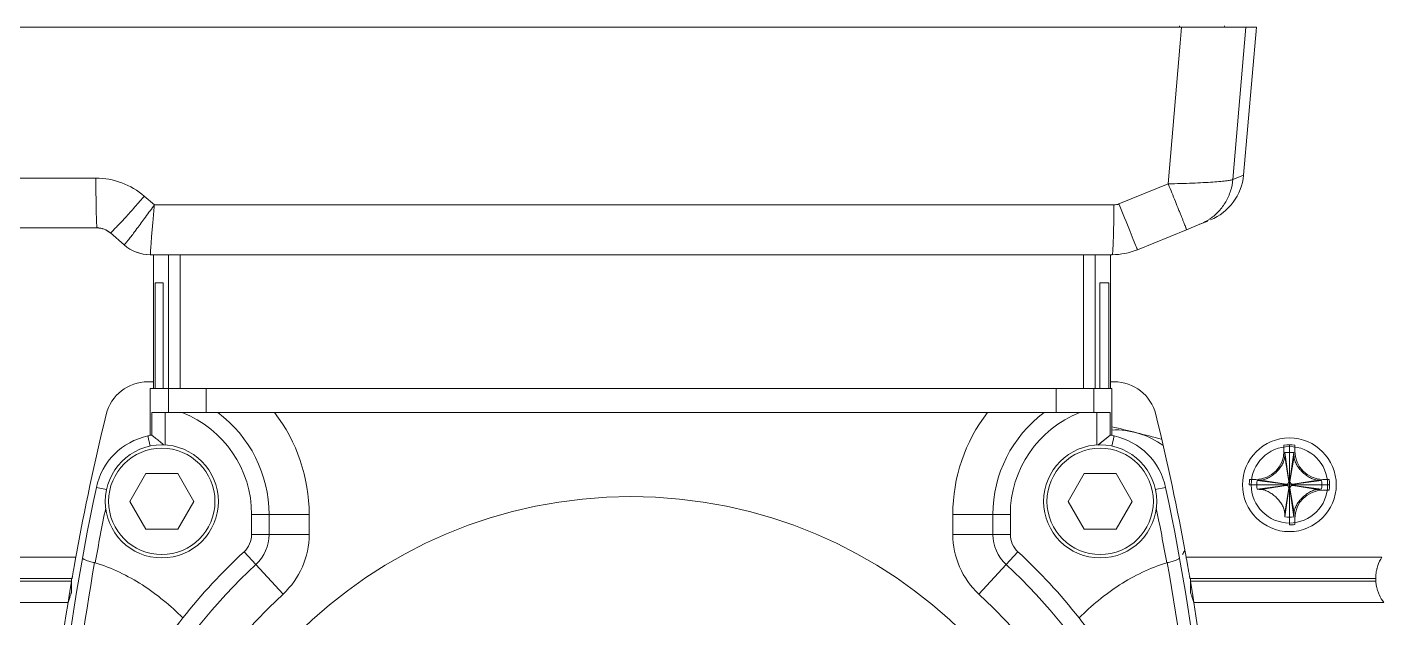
# Model space of a CAD drawing. Header units: millimetres. Extents: x 206 to 1899, y -454 to 296.
# Drawn here: x 625.14 to 631.47, y -388.83 to -386.07 of the extents above; entities that cross this region are included whole.
import ezdxf

# ---------------------------------------------------------------- set-up
doc = ezdxf.new("R2010")
doc.units = ezdxf.units.MM
doc.layers.add('细实线', color=7, linetype='Continuous', lineweight=15)

msp = doc.modelspace()

# ---------------------------------------------------------------- linework, layer by layer
at = {"layer": '细实线', "linetype": 'Continuous', "lineweight": 9}
for p, q in [((630.8814, -386.0683), (624.131, -386.0683)), ((630.5216, -386.0621), (630.5216, -386.0683)), ((630.5312, -386.0683), (630.5249, -386.1431)), ((630.5312, -386.0683), (630.5249, -386.1431)), ((630.7298, -386.0683), (630.7315, -386.0621)), ((630.7713, -386.7791), (630.8312, -386.0683)), ((630.8209, -386.7588), (630.8814, -386.0683)), ((630.5249, -386.1431), (630.4693, -386.8001)), ((624.5564, -386.7733), (625.461, -386.7733)), ((625.4611, -386.7778), (625.4611, -386.7733)), ((630.8209, -386.7588), (630.7713, -386.7791)), ((630.4693, -386.8001), (630.239, -386.8937)), ((630.4693, -386.8001), (630.4702, -386.8023)), ((625.6838, -386.8616), (625.6873, -386.8576)), ((625.7342, -386.8983), (625.6873, -386.8576)), ((625.7311, -386.9026), (625.7342, -386.8983)), ((625.7337, -386.903), (625.7342, -386.8983)), ((625.7342, -386.8983), (630.2154, -386.8983)), ((630.2154, -386.9028), (630.2154, -386.8983)), ((630.239, -386.8937), (630.24, -386.8959)), ((630.6169, -386.9888), (630.654, -386.9736)), ((630.6169, -386.9888), (630.654, -386.9736)), ((624.4565, -387.0058), (625.4672, -387.0058)), ((625.5287, -387.0288), (625.5931, -387.0848)), ((630.3251, -387.1077), (630.5547, -387.0142)), ((630.5547, -387.0142), (630.6169, -386.9888)), ((630.6154, -386.989), (630.6153, -386.989)), ((630.6167, -386.9885), (630.6158, -386.9888)), ((625.7161, -387.1308), (630.2072, -387.1308)), ((625.7301, -387.7558), (625.7301, -387.1308)), ((625.8009, -387.7558), (625.8009, -387.1308)), ((625.8554, -387.1308), (625.8554, -387.7558)), ((630.0736, -387.1308), (630.0736, -387.7558)), ((630.128, -387.1308), (630.128, -387.7558)), ((630.1989, -387.7558), (630.1989, -387.1308)), ((625.7377, -387.2621), (625.7377, -387.7558)), ((625.7377, -387.2621), (625.7755, -387.2621)), ((625.7755, -387.2621), (625.7755, -387.7558)), ((630.1504, -387.2621), (630.1504, -387.7558)), ((630.1504, -387.2621), (630.1913, -387.2621)), ((630.1913, -387.2621), (630.1913, -387.7558)), ((625.7037, -387.7246), (625.7301, -387.7246)), ((630.1989, -387.7246), (630.2166, -387.7246)), ((625.7146, -387.9754), (625.7146, -387.7558)), ((625.7146, -387.7558), (630.2058, -387.7558)), ((625.7996, -387.8683), (625.7996, -387.7558)), ((625.9767, -387.8683), (625.9767, -387.7558)), ((629.9454, -387.7558), (629.9454, -387.8683)), ((630.1226, -387.7558), (630.1226, -387.8683)), ((630.2058, -387.9754), (630.2058, -387.7558)), ((625.7223, -387.8683), (625.7223, -387.9737)), ((625.7223, -387.8683), (630.1982, -387.8683)), ((625.7848, -387.8683), (625.7848, -388.02)), ((630.1358, -388.0199), (630.1358, -387.8683)), ((630.1983, -387.9738), (630.1982, -387.8683)), ((625.7039, -387.9777), (625.714, -388.0252)), ((630.1415, -388.0199), (630.1982, -387.9738)), ((630.1982, -387.9738), (630.1983, -387.9738)), ((630.2165, -387.9777), (630.2064, -388.0253)), ((631.0097, -388.0201), (631.0097, -388.0491)), ((631.0352, -388.3934), (631.0352, -388.0184)), ((631.0352, -388.1871), (631.0352, -388.0541)), ((631.0607, -388.0201), (631.0607, -388.0491)), ((631.0135, -388.0727), (631.0326, -388.1902)), ((631.0145, -388.0556), (631.0326, -388.1873)), ((631.0558, -388.0556), (631.0377, -388.1873)), ((631.0568, -388.0727), (631.0377, -388.1902)), ((625.694, -388.1536), (625.6192, -388.2833)), ((625.694, -388.1536), (625.8438, -388.1536)), ((625.9187, -388.2833), (625.8438, -388.1536)), ((630.0766, -388.1536), (630.0017, -388.2833)), ((630.0766, -388.1536), (630.2263, -388.1536)), ((630.3012, -388.2833), (630.2263, -388.1536)), ((630.8784, -388.1804), (630.8494, -388.1804)), ((631.1919, -388.1804), (631.2209, -388.1804)), ((625.4633, -388.2183), (625.5113, -388.2285)), ((630.4571, -388.2183), (630.409, -388.2285)), ((630.8477, -388.2059), (631.2227, -388.2059)), ((631.0164, -388.2059), (630.8835, -388.2059)), ((630.8849, -388.1852), (631.0166, -388.2033)), ((630.8849, -388.2265), (631.0166, -388.2084)), ((630.902, -388.1842), (631.0195, -388.2033)), ((630.902, -388.2275), (631.0195, -388.2084)), ((631.0135, -388.3391), (631.0326, -388.2215)), ((631.0145, -388.3562), (631.0326, -388.2244)), ((631.0195, -388.2033), (631.0166, -388.2033)), ((631.0166, -388.2033), (631.0195, -388.2033)), ((631.0195, -388.2084), (631.0166, -388.2084)), ((631.0326, -388.1873), (631.0326, -388.1902)), ((631.0326, -388.1873), (631.0326, -388.1902)), ((631.0326, -388.2244), (631.0326, -388.2215)), ((631.0352, -388.3576), (631.0352, -388.2246)), ((631.0377, -388.1873), (631.0377, -388.1902)), ((631.0377, -388.1873), (631.0377, -388.1902)), ((631.0377, -388.2244), (631.0377, -388.2215)), ((631.0377, -388.2244), (631.0377, -388.2215)), ((631.0568, -388.3391), (631.0377, -388.2215)), ((631.0558, -388.3562), (631.0377, -388.2244)), ((631.1684, -388.1842), (631.0509, -388.2033)), ((631.0509, -388.2033), (631.0538, -388.2033)), ((631.0509, -388.2033), (631.0538, -388.2033)), ((631.0538, -388.2084), (631.0509, -388.2084)), ((631.0509, -388.2084), (631.0538, -388.2084)), ((631.1684, -388.2275), (631.0509, -388.2084)), ((631.1855, -388.1852), (631.0538, -388.2033)), ((631.1855, -388.2265), (631.0538, -388.2084)), ((631.0539, -388.2059), (631.1869, -388.2059)), ((631.1919, -388.2314), (631.2209, -388.2314)), ((625.6192, -388.2833), (625.694, -388.413)), ((625.8438, -388.413), (625.9187, -388.2833)), ((630.0017, -388.2833), (630.0766, -388.413)), ((630.2263, -388.413), (630.3012, -388.2833)), ((626.1885, -388.344), (626.1885, -388.4379)), ((626.4572, -388.344), (626.1885, -388.344)), ((626.2697, -388.4379), (626.2697, -388.344)), ((626.4572, -388.344), (626.4572, -388.4379)), ((629.4632, -388.4379), (629.4632, -388.344)), ((629.7319, -388.344), (629.4632, -388.344)), ((629.6506, -388.344), (629.6506, -388.4379)), ((629.7319, -388.4379), (629.7319, -388.344)), ((631.0607, -388.3916), (631.0607, -388.3626)), ((625.8438, -388.413), (625.694, -388.413)), ((630.2263, -388.413), (630.0766, -388.413)), ((626.1885, -388.4379), (626.4572, -388.4379)), ((629.4632, -388.4379), (629.7319, -388.4379)), ((625.3675, -388.5434), (622.5914, -388.5434)), ((626.3355, -388.7161), (626.1531, -388.5187)), ((629.5849, -388.7161), (629.7673, -388.5187)), ((631.4672, -388.5434), (630.5529, -388.5434)), ((625.3478, -388.6559), (622.5289, -388.6559)), ((622.5414, -388.6434), (625.3499, -388.6434)), ((625.3397, -388.7042), (625.3478, -388.6559)), ((625.3441, -388.6775), (625.3474, -388.6583)), ((625.3478, -388.6559), (625.3478, -388.6434)), ((625.3478, -388.6559), (625.3478, -388.7059)), ((630.5704, -388.6434), (631.4383, -388.6434)), ((630.5726, -388.6559), (630.5726, -388.6434)), ((630.5726, -388.6559), (630.5726, -388.7059)), ((630.5726, -388.6559), (630.5807, -388.7042)), ((631.4387, -388.6559), (630.5726, -388.6559)), ((631.4387, -388.6559), (631.4387, -388.6434)), ((625.3384, -388.7122), (625.3395, -388.7056)), ((625.3395, -388.7056), (625.3397, -388.7042)), ((630.5807, -388.7042), (630.5809, -388.7056)), ((630.5809, -388.7056), (630.582, -388.7122)), ((622.5789, -388.7559), (625.3313, -388.7559)), ((630.5891, -388.7559), (631.4758, -388.7559))]:
    msp.add_line(p, q, dxfattribs=at)
for points in [[(630.1415, -388.02), (630.1563, -388.0079), (630.1734, -387.994), (630.1871, -387.9828)], [(625.3396, -388.7045), (625.3415, -388.6933), (625.3441, -388.6775)], [(630.5726, -388.6559), (630.5742, -388.6657), (630.5762, -388.6775), (630.5789, -388.6933), (630.5807, -388.7045)]]:
    msp.add_lwpolyline(points, dxfattribs=at)
for centre, radius in [((631.0352, -388.2059), 0.2188), ((625.7689, -388.2833), 0.2641), ((625.7689, -388.2833), 0.2484), ((630.1515, -388.2833), 0.2641), ((630.1515, -388.2833), 0.2484), ((631.0352, -388.2059), 0.1786), ((627.9602, -390.4746), 2.2138)]:
    msp.add_circle(centre, radius, dxfattribs=at)
for centre, radius, start, end in [((630.5719, -386.737), 0.25, 292.17028, 355), ((630.5224, -386.7572), 0.2501, 292.18929, 301.36454), ((630.523, -386.7581), 0.2491, 301.36276, 304.3912), ((630.5237, -386.7592), 0.2478, 304.39327, 304.97976), ((625.4672, -387.0996), 0.0938, 48.99105, 90.00017), ((625.4661, -387.0996), 0.0938, 48.99078, 89.30708), ((625.715, -386.9433), 0.1875, 229.26981, 269.99999), ((625.7161, -386.9433), 0.1875, 228.99085, 270.00001), ((630.2072, -386.8183), 0.3125, 269.99999, 292.17015), ((625.7037, -387.9246), 0.2, 90, 166.17353), ((630.2166, -387.9246), 0.2, 13.82647, 90), ((636.0648, -390.4746), 10.8702, 166.17353, 169.76634), ((625.6776, -388.344), 0.5109, 0, 68.58155), ((625.6776, -388.344), 0.5922, 0, 53.43695), ((625.6776, -388.344), 0.7796, 360, 37.59475), ((630.2428, -388.344), 0.7796, 142.40525, 180), ((630.2428, -388.344), 0.5922, 126.56305, 180), ((630.2428, -388.344), 0.5109, 111.41845, 180), ((619.8556, -390.4746), 10.8702, 10.23366, 13.82647), ((625.7689, -388.2833), 0.3125, 102.015, 167.985), ((627.9602, -398.5792), 10.839, 101.91523, 102.015), ((627.9602, -398.5792), 10.839, 77.985, 78.08355), ((630.2227, -388.3245), 0.375, 53.62262, 92.58565), ((628.0727, -396.8948), 9.2109, 75.11767, 76.60897), ((630.1515, -388.2833), 0.3125, 12.015, 77.985), ((630.8784, -388.0491), 0.1313, 270, 0), ((631.0352, -388.2059), 0.1875, 82.18355, 97.81645), ((631.0352, -388.2059), 0.1517, 82.18355, 97.81645), ((631.1919, -388.0491), 0.1313, 180, 270), ((633.1757, -388.195), 2.1656, 176.30778, 176.76114), ((628.8947, -388.195), 2.1656, 3.23886, 3.69222), ((631.0352, -388.2059), 0.1875, 172.18355, 180), ((631.0352, -388.2059), 0.1875, 352.18355, 7.81645), ((636.0648, -390.4746), 10.839, 167.985, 192.015), ((619.8556, -390.4746), 10.839, 347.985, 12.015), ((631.0352, -388.2059), 0.1517, 172.18355, 187.81645), ((631.0237, -390.3352), 2.1545, 93.23764, 93.69334), ((631.0243, -386.0654), 2.1656, 266.30773, 266.76109), ((631.0352, -388.2059), 0.0188, 172.18809, 187.81191), ((631.0352, -388.2059), 0.0187, 172.18355, 180), ((631.0195, -388.1902), 0.0131, 270, 0), ((631.0195, -388.1902), 0.0131, 270, 0.00001), ((631.0195, -388.2215), 0.0131, 359.99999, 90), ((631.0352, -388.2059), 0.0188, 90.00454, 97.81191), ((631.0352, -388.2059), 0.0187, 82.18355, 97.81645), ((631.0352, -388.2058), 0.0188, 262.18809, 269.99546), ((631.0352, -388.2059), 0.0188, 82.18809, 89.99546), ((631.0352, -388.2058), 0.0188, 270.00454, 277.81191), ((631.0352, -388.2059), 0.0187, 270, 277.81645), ((631.0509, -388.1902), 0.0131, 180, 270), ((631.0509, -388.1902), 0.0131, 179.99999, 270), ((631.0509, -388.2215), 0.0131, 90, 180), ((631.0509, -388.2215), 0.0131, 90, 180.00001), ((631.0352, -388.2059), 0.0188, 352.18809, 7.81191), ((631.0352, -388.2059), 0.0187, 352.18355, 7.81645), ((631.1919, -388.3626), 0.1313, 90, 180), ((631.046, -390.3464), 2.1656, 86.30783, 86.76119), ((631.0467, -386.0766), 2.1544, 273.23773, 273.69345), ((631.0352, -388.2059), 0.1517, 352.18355, 7.81645), ((636.0648, -390.4746), 10.7765, 168.43609, 169.82034), ((619.8556, -390.4746), 10.7765, 10.17966, 11.56523), ((633.1756, -388.2167), 2.1656, 183.23886, 183.69222), ((631.0352, -388.2059), 0.1517, 262.18355, 277.81645), ((628.8947, -388.2167), 2.1656, 356.30778, 356.76114), ((631.0352, -388.2059), 0.1875, 270, 277.81645), ((626.0784, -388.4379), 0.1101, 312.73549, 0), ((626.0784, -388.4379), 0.1913, 312.73549, 0), ((626.0784, -388.4379), 0.3788, 312.73549, 0), ((629.842, -388.4379), 0.3788, 180, 227.26451), ((629.842, -388.4379), 0.1913, 180, 227.26451), ((629.842, -388.4379), 0.1101, 180, 227.26451), ((627.9602, -390.4746), 2.6629, 132.73549, 141.79518), ((627.9602, -390.4746), 2.6629, 38.20482, 47.26451), ((630.2227, -388.3245), 0.375, 326.46866, 329.86499), ((627.9602, -390.4746), 2.5816, 132.73549, 47.26451), ((625.4507, -388.5936), 0.0247, 72.97534, 79.25911), ((630.4696, -388.5936), 0.0247, 100.74221, 107.02589), ((631.6254, -388.6432), 0.187, 165.19476, 165.77526), ((636.0047, -390.4649), 10.8094, 170.66864, 170.90284), ((627.9602, -390.4746), 2.3942, 132.73549, 47.26451), ((619.8807, -390.4706), 10.8448, 9.09754, 9.33097), ((636.0648, -390.4746), 10.8702, 170.90255, 192.125), ((619.8556, -390.4746), 10.8702, 347.875, 9.09745)]:
    msp.add_arc(centre, radius, start, end, dxfattribs=at)
for points, knots in [([(625.6873, -386.8576), (625.6564, -386.8308), (625.5844, -386.788), (625.5019, -386.7733), (625.461, -386.7733)], [0, 0, 0, 0, 0.49998, 1, 1, 1, 1]), ([(625.4657, -386.9981), (625.4653, -386.994), (625.4646, -386.9839), (625.4634, -386.9564), (625.4623, -386.9107), (625.4614, -386.8473), (625.4611, -386.8014), (625.4611, -386.7778)], [0, 0, 0, 0, 0.055512, 0.137978, 0.374897, 0.678407, 1, 1, 1, 1]), ([(630.4693, -386.8001), (630.4885, -386.7997), (630.526, -386.7988), (630.5804, -386.7969), (630.6308, -386.7946), (630.6752, -386.792), (630.7079, -386.7895), (630.7299, -386.7873), (630.7431, -386.7857), (630.7538, -386.7841), (630.762, -386.7826), (630.7676, -386.7811), (630.7705, -386.7799), (630.7713, -386.7791)], [0, 0, 0, 0, 0.189254, 0.370977, 0.538954, 0.687512, 0.81153, 0.862975, 0.906766, 0.942542, 0.970045, 0.989131, 1, 1, 1, 1]), ([(630.7713, -386.7791), (630.7697, -386.7972), (630.7625, -386.8335), (630.7401, -386.8842), (630.7075, -386.9283), (630.6802, -386.9521), (630.6657, -386.9622)], [0, 0, 0, 0, 0.250744, 0.504992, 0.756651, 1, 1, 1, 1]), ([(630.4702, -386.8023), (630.4756, -386.8155), (630.4864, -386.8421), (630.5022, -386.8812), (630.515, -386.9129), (630.5245, -386.9366), (630.5308, -386.9525), (630.5365, -386.9668), (630.5415, -386.9794), (630.5457, -386.99), (630.549, -386.9986), (630.5513, -387.0046), (630.5527, -387.0083), (630.5535, -387.0104), (630.554, -387.012), (630.5545, -387.0132), (630.5546, -387.0137), (630.5548, -387.0141), (630.5547, -387.0142)], [0, 0, 0, 0, 0.188159, 0.376549, 0.555039, 0.637167, 0.7127, 0.780423, 0.839694, 0.889995, 0.930808, 0.961801, 0.973713, 0.98332, 0.990684, 0.995871, 0.998946, 1, 1, 1, 1]), ([(625.5352, -387.0242), (625.5382, -387.0214), (625.5454, -387.0143), (625.5646, -386.9945), (625.5956, -386.9609), (625.638, -386.9138), (625.6683, -386.8794), (625.6838, -386.8616)], [0, 0, 0, 0, 0.055644, 0.138191, 0.375128, 0.678544, 1, 1, 1, 1]), ([(625.5987, -387.0794), (625.6015, -387.0763), (625.6078, -387.0685), (625.6244, -387.0474), (625.6513, -387.0118), (625.689, -386.9606), (625.7165, -386.9228), (625.7311, -386.9026)], [0, 0, 0, 0, 0.056154, 0.137071, 0.364931, 0.661832, 1, 1, 1, 1]), ([(625.7159, -387.1231), (625.7163, -387.113), (625.7181, -387.0862), (625.7218, -387.0376), (625.7273, -386.9743), (625.7315, -386.9278), (625.7337, -386.903)], [0, 0, 0, 0, 0.137133, 0.36527, 0.6621, 1, 1, 1, 1]), ([(630.2092, -387.1231), (630.2097, -387.119), (630.2106, -387.1089), (630.2117, -387.0909), (630.2127, -387.0674), (630.2139, -387.0278), (630.2149, -386.9723), (630.2153, -386.9264), (630.2154, -386.9028)], [0, 0, 0, 0, 0.055634, 0.13818, 0.245594, 0.375157, 0.678588, 1, 1, 1, 1]), ([(630.24, -386.8959), (630.2572, -386.9382), (630.2809, -386.9967), (630.3083, -387.0647), (630.3185, -387.0905), (630.3222, -387.1)], [0, 0, 0, 0, 0.622376, 0.860102, 1, 1, 1, 1]), ([(625.4672, -387.0058), (625.467, -387.0058), (625.4667, -387.005), (625.4664, -387.0037), (625.466, -387.0012), (625.4658, -386.9992), (625.4657, -386.9981)], [0, 0, 0, 0, 0.074421, 0.258377, 0.564732, 1, 1, 1, 1]), ([(625.5287, -387.0288), (625.5289, -387.029), (625.5297, -387.0287), (625.5308, -387.0279), (625.5329, -387.0263), (625.5343, -387.0249), (625.5352, -387.0242)], [0, 0, 0, 0, 0.0796, 0.264141, 0.568625, 1, 1, 1, 1]), ([(625.5931, -387.0848), (625.5932, -387.085), (625.594, -387.0844), (625.595, -387.0836), (625.5967, -387.0817), (625.598, -387.0803), (625.5987, -387.0794)], [0, 0, 0, 0, 0.074267, 0.262207, 0.570685, 1, 1, 1, 1]), ([(630.3222, -387.1), (630.3227, -387.1012), (630.3233, -387.1027), (630.324, -387.1047), (630.3244, -387.1058), (630.3247, -387.1066), (630.325, -387.1072), (630.325, -387.1075), (630.3251, -387.1077), (630.3251, -387.1077)], [0, 0, 0, 0, 0.445241, 0.617338, 0.756649, 0.86385, 0.939624, 0.984685, 1, 1, 1, 1]), ([(625.7161, -387.1308), (625.7161, -387.1308), (625.716, -387.1306), (625.7159, -387.13), (625.7158, -387.1285), (625.7158, -387.1262), (625.7159, -387.1242), (625.7159, -387.1231)], [0, 0, 0, 0, 0.020822, 0.069197, 0.257228, 0.567831, 1, 1, 1, 1]), ([(630.2072, -387.1308), (630.2074, -387.1308), (630.2079, -387.1301), (630.2082, -387.1287), (630.2088, -387.1262), (630.209, -387.1242), (630.2092, -387.1231)], [0, 0, 0, 0, 0.083527, 0.268476, 0.57153, 1, 1, 1, 1]), ([(625.7792, -388.02), (625.7759, -388.0173), (625.7692, -388.0119), (625.7595, -388.0039), (625.7503, -387.9964), (625.743, -387.9905), (625.7376, -387.9861), (625.734, -387.9832), (625.7308, -387.9806), (625.728, -387.9784), (625.7257, -387.9765), (625.7242, -387.9752), (625.7233, -387.9744), (625.7228, -387.974), (625.7225, -387.9738), (625.7224, -387.9737), (625.7223, -387.9737)], [0, 0, 0, 0, 0.177003, 0.349388, 0.513339, 0.664664, 0.733726, 0.797108, 0.853833, 0.902858, 0.943111, 0.973515, 0.984658, 0.992888, 0.998049, 1, 1, 1, 1]), ([(630.902, -388.1842), (630.9089, -388.1838), (630.9192, -388.1815), (630.9321, -388.1764), (630.9446, -388.17), (630.9594, -388.1601), (630.9753, -388.146), (630.9894, -388.13), (630.9993, -388.1153), (631.0057, -388.1028), (631.0109, -388.0898), (631.0131, -388.0795), (631.0135, -388.0727)], [0, 0, 0, 0, 0.122867, 0.185103, 0.247698, 0.373566, 0.499998, 0.62643, 0.752299, 0.814896, 0.87713, 1, 1, 1, 1]), ([(631.0568, -388.0727), (631.0572, -388.0795), (631.0603, -388.0933), (631.0691, -388.1124), (631.0809, -388.13), (631.095, -388.146), (631.111, -388.1601), (631.1286, -388.1719), (631.1477, -388.1808), (631.1615, -388.1838), (631.1684, -388.1842)], [0, 0, 0, 0, 0.122892, 0.24762, 0.373529, 0.500002, 0.626475, 0.752383, 0.87711, 1, 1, 1, 1]), ([(631.0135, -388.3391), (631.0131, -388.3322), (631.0101, -388.3184), (631.0013, -388.2993), (630.9894, -388.2817), (630.9753, -388.2657), (630.9594, -388.2516), (630.9417, -388.2398), (630.9226, -388.2309), (630.9089, -388.2279), (630.902, -388.2275)], [0, 0, 0, 0, 0.122892, 0.24762, 0.373529, 0.500001, 0.626475, 0.752383, 0.87711, 1, 1, 1, 1]), ([(631.1684, -388.2275), (631.1615, -388.2279), (631.1512, -388.2302), (631.1383, -388.2353), (631.1257, -388.2417), (631.111, -388.2516), (631.095, -388.2657), (631.0809, -388.2817), (631.071, -388.2964), (631.0646, -388.3089), (631.0595, -388.3219), (631.0572, -388.3322), (631.0568, -388.3391)], [0, 0, 0, 0, 0.122867, 0.185103, 0.247698, 0.373566, 0.499998, 0.62643, 0.752299, 0.814896, 0.87713, 1, 1, 1, 1]), ([(625.3499, -388.6434), (625.3499, -388.6435), (625.3501, -388.6421), (625.3503, -388.6414), (625.3507, -388.6385), (625.3513, -388.6354), (625.352, -388.6311), (625.3533, -388.6238), (625.3552, -388.6129), (625.3578, -388.5979), (625.3608, -388.5809), (625.364, -388.5625), (625.3663, -388.5498), (625.3675, -388.5434)], [0, 0, 0, 0, 0.004893, 0.019492, 0.043662, 0.077126, 0.119532, 0.170436, 0.295521, 0.447296, 0.619745, 0.806337, 1, 1, 1, 1]), ([(625.3986, -388.5468), (625.3985, -388.5476), (625.3994, -388.5499), (625.4026, -388.5524), (625.4076, -388.5554), (625.4145, -388.5583), (625.423, -388.5614), (625.4367, -388.5654), (625.4477, -388.5679), (625.4553, -388.5694)], [0, 0, 0, 0, 0.040433, 0.103914, 0.196159, 0.316638, 0.462256, 0.628595, 1, 1, 1, 1]), ([(630.465, -388.5694), (630.4727, -388.5679), (630.4837, -388.5654), (630.4974, -388.5614), (630.5059, -388.5583), (630.5127, -388.5554), (630.5178, -388.5524), (630.521, -388.5499), (630.5219, -388.5476), (630.5217, -388.5468)], [0, 0, 0, 0, 0.371411, 0.537743, 0.683356, 0.803833, 0.896081, 0.959565, 1, 1, 1, 1]), ([(630.5529, -388.5434), (630.554, -388.5498), (630.5563, -388.5625), (630.5596, -388.5809), (630.5626, -388.5979), (630.5652, -388.6129), (630.5671, -388.6238), (630.5683, -388.6311), (630.5691, -388.6354), (630.5696, -388.6385), (630.5701, -388.6414), (630.5703, -388.6421), (630.5704, -388.6435), (630.5704, -388.6434)], [0, 0, 0, 0, 0.193663, 0.380255, 0.552704, 0.704479, 0.829564, 0.880468, 0.922874, 0.956338, 0.980508, 0.995107, 1, 1, 1, 1]), ([(631.4446, -388.5954), (631.4456, -388.5913), (631.4511, -388.5731), (631.4593, -388.5558), (631.4672, -388.5434)], [0, 0, 0, 0, 0.222941, 1, 1, 1, 1]), ([(625.2881, -390.3183), (625.2924, -390.0199), (625.3251, -389.4339), (625.4051, -388.8526), (625.4553, -388.5694)], [0, 0, 0, 0, 0.509283, 1, 1, 1, 1]), ([(625.8677, -388.8277), (625.81, -388.7704), (625.7151, -388.6918), (625.573, -388.6118), (625.4969, -388.5819), (625.4579, -388.57)], [0, 0, 0, 0, 0.499701, 0.749877, 1, 1, 1, 1]), ([(630.4624, -388.57), (630.4235, -388.5819), (630.3474, -388.6118), (630.2053, -388.6918), (630.1104, -388.7704), (630.0527, -388.8277)], [0, 0, 0, 0, 0.250127, 0.500306, 1, 1, 1, 1]), ([(630.465, -388.5694), (630.5197, -388.8777), (630.6046, -389.5111), (630.648, -390.4746), (630.6046, -391.4381), (630.5197, -392.0715), (630.465, -392.3798)], [0, 0, 0, 0, 0.245354, 0.500004, 0.754655, 1, 1, 1, 1]), ([(631.4383, -388.6434), (631.4383, -388.6444), (631.4383, -388.6386), (631.4384, -388.6361), (631.4387, -388.6301), (631.4393, -388.6236), (631.4403, -388.6156), (631.4418, -388.6067), (631.4433, -388.6004), (631.4441, -388.5972)], [0, 0, 0, 0, 0.069703, 0.155448, 0.271368, 0.416154, 0.588442, 0.784561, 1, 1, 1, 1]), ([(631.4758, -388.7559), (631.4672, -388.7444), (631.4569, -388.7267), (631.4477, -388.7028), (631.4434, -388.6877), (631.4409, -388.675), (631.4397, -388.6662), (631.4391, -388.6609), (631.4389, -388.6581), (631.4387, -388.6566), (631.4387, -388.6559)], [0, 0, 0, 0, 0.396298, 0.563064, 0.710475, 0.832535, 0.923339, 0.956434, 0.980596, 1, 1, 1, 1]), ([(625.3313, -388.7559), (625.3333, -388.7496), (625.3362, -388.7405), (625.3401, -388.7289), (625.3426, -388.7214), (625.3444, -388.7159), (625.3457, -388.7122), (625.3464, -388.71), (625.347, -388.7083), (625.3474, -388.707), (625.3476, -388.7063), (625.3478, -388.7059), (625.3478, -388.7059)], [0, 0, 0, 0, 0.374292, 0.545461, 0.697597, 0.824416, 0.876484, 0.92008, 0.954661, 0.979717, 0.994897, 1, 1, 1, 1]), ([(630.5726, -388.7059), (630.5726, -388.7059), (630.5728, -388.7063), (630.573, -388.707), (630.5734, -388.7083), (630.574, -388.71), (630.5747, -388.7122), (630.576, -388.7159), (630.5778, -388.7214), (630.5803, -388.7289), (630.5841, -388.7405), (630.5871, -388.7496), (630.5891, -388.7559)], [0, 0, 0, 0, 0.005103, 0.020283, 0.045339, 0.07992, 0.123516, 0.175584, 0.302403, 0.454539, 0.625708, 1, 1, 1, 1]), ([(625.8677, -388.8277), (625.7868, -388.9283), (625.6367, -389.1466), (625.4611, -389.5091), (625.3408, -389.904), (625.3025, -390.1793), (625.2942, -390.3182)], [0, 0, 0, 0, 0.239033, 0.488038, 0.742639, 1, 1, 1, 1]), ([(630.0527, -388.8277), (630.1413, -388.938), (630.3043, -389.1787), (630.4884, -389.5807), (630.6044, -390.0185), (630.6308, -390.3223), (630.6308, -390.4746)], [0, 0, 0, 0, 0.238927, 0.488219, 0.742947, 1, 1, 1, 1])]:
    msp.add_open_spline(points, degree=3, knots=knots, dxfattribs=at)
msp.add_open_spline([(630.239, -386.8937), (630.2316, -386.8967), (630.2234, -386.8983), (630.2154, -386.8983)], degree=3, dxfattribs=at)

doc.saveas('drawing.dxf')
